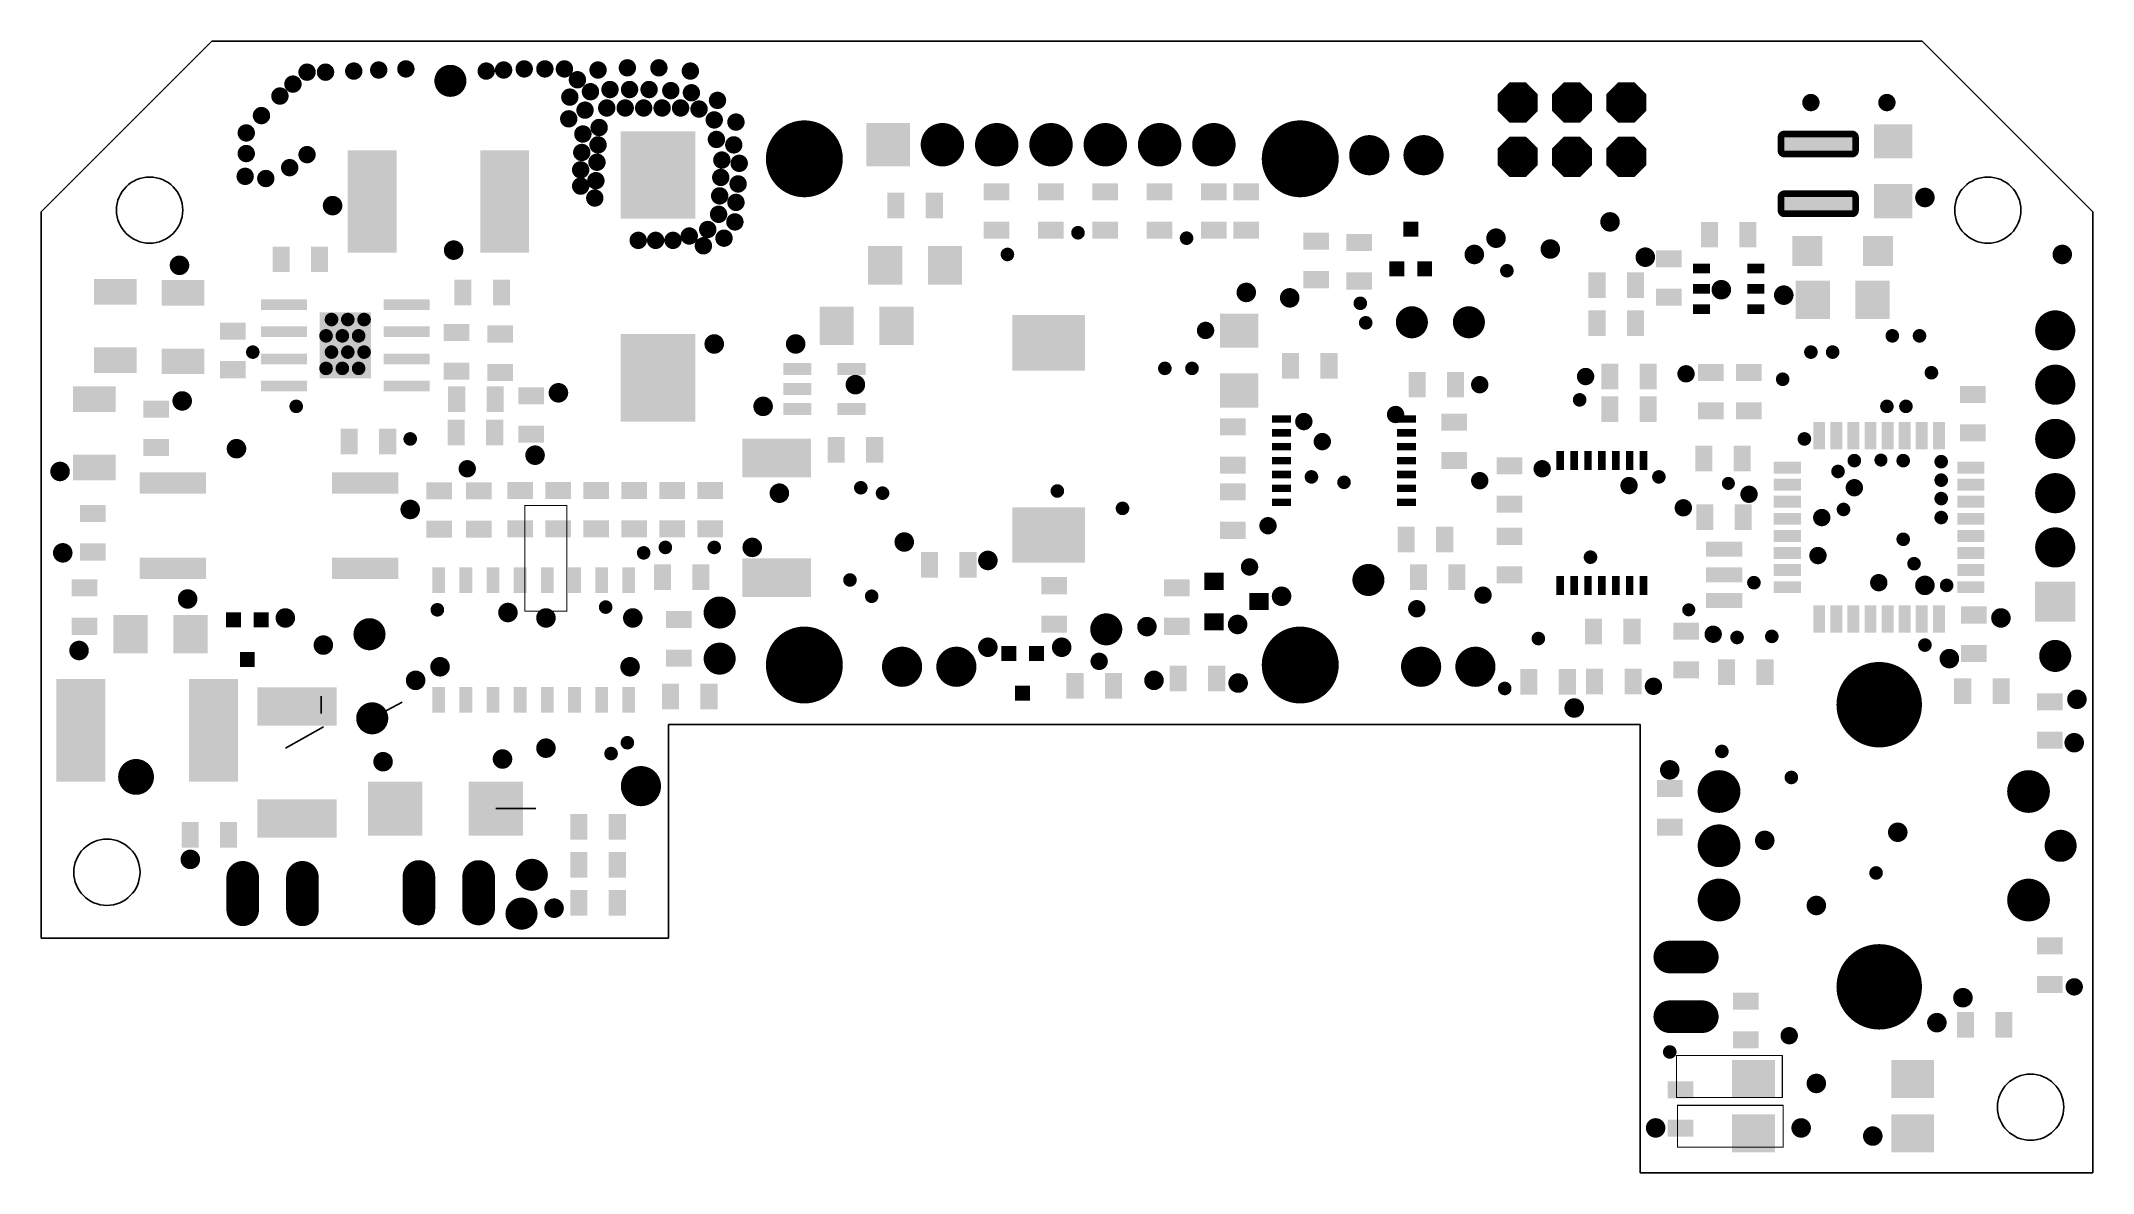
# Model space of a CAD drawing. Extents: x 0 to 96, y -11 to 42.
import ezdxf

# ---------------------------------------------------------------- set-up
doc = ezdxf.new("R2010")
doc.units = 0
for name, color, linetype in [('17', 82, 'CONTINUOUS'), ('18', 82, 'CONTINUOUS'), ('19', 53, 'CONTINUOUS'), ('20', 7, 'CONTINUOUS'), ('31', 253, 'CONTINUOUS'), ('40', 175, 'CONTINUOUS')]:
    doc.layers.add(name, color=color, linetype=linetype)

# ---------------------------------------------------------------- blocks, each defined once
blk = doc.blocks.new('RECT')
blk.add_solid([(-0.5, -0.5), (0.5, -0.5), (-0.5, 0.5), (0.5, 0.5)])
blk = doc.blocks.new('LONGP100')
at = {"const_width": 1}
blk.add_lwpolyline([(-0.5, 0), (0.5, 0)], dxfattribs=at)
at = {"const_width": 0.5}
for points in [[(-0.5, 0.25, 1), (-0.5, -0.25)], [(0.5, -0.25, 1), (0.5, 0.25)]]:
    blk.add_lwpolyline(points, format="xyb", dxfattribs=at)
blk = doc.blocks.new('OCTAGONP')
at = {"const_width": 0.5}
blk.add_lwpolyline([(-0.25, -0.1036), (-0.25, 0.1036), (-0.1036, 0.25), (0.1036, 0.25), (0.25, 0.1036), (0.25, -0.1036), (0.1036, -0.25), (-0.1036, -0.25), (-0.25, -0.1036), (-0.25, 0.1036)], dxfattribs=at)
blk = doc.blocks.new('SQUAREP')
blk.add_solid([(-0.5, -0.5), (0.5, -0.5), (-0.5, 0.5), (0.5, 0.5)])
blk = doc.blocks.new('ROUNDP')
at = {"const_width": 0.5}
blk.add_lwpolyline([(0, -0.25, 1), (0, 0.25, 1), (0, -0.25)], format="xyb", dxfattribs=at)
blk = doc.blocks.new('RECT608000X200000R50')
at = {"const_width": 0.3125}
blk.add_lwpolyline([(1.7438, -0.3125), (1.7438, 0.3125, 0.4142), (1.5875, 0.4688), (-1.5875, 0.4688, 0.4142), (-1.7438, 0.3125), (-1.7438, -0.3125, 0.4142), (-1.5875, -0.4688), (1.5875, -0.4688, 0.4142)], format="xyb", close=True, dxfattribs=at)
blk.add_solid([(-1.6129, -0.3379), (1.6129, -0.3379), (-1.6129, 0.3379), (1.6129, 0.3379)])
blk = doc.blocks.new('ROUNDV')
at = {"const_width": 0.5}
blk.add_lwpolyline([(0, -0.25, 1), (0, 0.25, 1), (0, -0.25)], format="xyb", dxfattribs=at)

msp = doc.modelspace()

# ---------------------------------------------------------------- linework, layer by layer
at = {"layer": '19'}
for p, q in [((13.1127, 10.5093), (13.1009, 11.3229)), ((15.494, 10.287), (16.891, 11.049)), ((11.43, 8.89), (13.208, 9.886)), ((21.2725, 6.0579), (23.1521, 6.0579))]:
    msp.add_line(p, q, dxfattribs=at)
at = {"layer": '20'}
for p, q in [((7.9972, 41.9972), (0, 34)), ((88.0028, 41.9972), (7.9972, 41.9972)), ((96, 34), (88.0028, 41.9972)), ((0, 34), (0, 0)), ((96, -11), (96, 34)), ((29.35, 0), (29.35, 10)), ((29.35, 10), (74.81, 10)), ((74.81, 10), (74.81, -11)), ((0, 0), (29.35, 0)), ((74.81, -11), (96, -11))]:
    msp.add_line(p, q, dxfattribs=at)
for centre in [(5.08, 34.08), (91.08, 34.08), (3.08, 3.08), (93.08, -7.92)]:
    msp.add_circle(centre, 1.55, dxfattribs=at)
at = {"layer": '40', "const_width": 0.0508}
for points in [[(22.639, 20.253), (22.639, 15.307)], [(24.605, 20.253), (22.639, 20.253)], [(24.605, 15.307), (24.605, 20.253)], [(22.639, 15.307), (24.605, 15.307)], [(81.467, -5.494), (76.521, -5.494)], [(76.521, -5.494), (76.521, -7.46)], [(81.467, -7.46), (81.467, -5.494)], [(76.521, -7.46), (81.467, -7.46)], [(81.5051, -7.8308), (76.5591, -7.8308)], [(76.5591, -7.8308), (76.5591, -9.7968)], [(81.5051, -9.7968), (81.5051, -7.8308)], [(76.5591, -9.7968), (81.5051, -9.7968)]]:
    msp.add_lwpolyline(points, dxfattribs=at)
at = {"layer": '40', "const_width": 0.0254}
for points in [[(22.6517, 20.253, 1), (22.6263, 20.253)], [(22.639, 20.2657, 1), (22.639, 20.2403)], [(24.6177, 20.253, 1), (24.5923, 20.253)], [(24.605, 20.2403, 1), (24.605, 20.2657)], [(22.639, 15.3197, 1), (22.639, 15.2943)], [(22.6263, 15.307, 1), (22.6517, 15.307)], [(24.5923, 15.307, 1), (24.6177, 15.307)], [(24.605, 15.2943, 1), (24.605, 15.3197)], [(76.521, -5.4813, 1), (76.521, -5.5067)], [(76.5337, -5.494, 1), (76.5083, -5.494)], [(81.4797, -5.494, 1), (81.4543, -5.494)], [(81.467, -5.5067, 1), (81.467, -5.4813)], [(76.521, -7.4473, 1), (76.521, -7.4727)], [(76.5083, -7.46, 1), (76.5337, -7.46)], [(81.4543, -7.46, 1), (81.4797, -7.46)], [(81.467, -7.4727, 1), (81.467, -7.4473)], [(76.5591, -7.8181, 1), (76.5591, -7.8435)], [(76.5718, -7.8308, 1), (76.5464, -7.8308)], [(81.5178, -7.8308, 1), (81.4924, -7.8308)], [(81.5051, -7.8435, 1), (81.5051, -7.8181)], [(76.5591, -9.7841, 1), (76.5591, -9.8095)], [(76.5464, -9.7968, 1), (76.5718, -9.7968)], [(81.4924, -9.7968, 1), (81.5178, -9.7968)], [(81.5051, -9.8095, 1), (81.5051, -9.7841)]]:
    msp.add_lwpolyline(points, format="xyb", dxfattribs=at)

# ---------------------------------------------------------------- block references
at = {"layer": '17'}
for name, p, xscale, yscale, rotation in [('ROUNDP', (19.1516, 40.132), 1.5, 1.5, 90), ('ROUNDP', (19.1516, 40.132), 1.5, 1.5, 90), ('SQUAREP', (39.632, 37.142), 2.032, 2.032, 90), ('SQUAREP', (39.632, 37.142), 2.032, 2.032, 90), ('ROUNDP', (42.172, 37.142), 2.032, 2.032, 90), ('ROUNDP', (42.172, 37.142), 2.032, 2.032, 90), ('ROUNDP', (44.712, 37.142), 2.032, 2.032, 90), ('ROUNDP', (44.712, 37.142), 2.032, 2.032, 90), ('ROUNDP', (47.252, 37.142), 2.032, 2.032, 90), ('ROUNDP', (47.252, 37.142), 2.032, 2.032, 90), ('ROUNDP', (49.792, 37.142), 2.032, 2.032, 90), ('ROUNDP', (49.792, 37.142), 2.032, 2.032, 90), ('ROUNDP', (52.332, 37.142), 2.032, 2.032, 90), ('ROUNDP', (52.332, 37.142), 2.032, 2.032, 90), ('ROUNDP', (54.872, 37.142), 2.032, 2.032, 90), ('ROUNDP', (54.872, 37.142), 2.032, 2.032, 90), ('ROUNDP', (64.135, 28.829), 1.5, 1.5, 90), ('ROUNDP', (64.135, 28.829), 1.5, 1.5, 90), ('ROUNDP', (66.802, 28.829), 1.5, 1.5, 90), ('ROUNDP', (66.802, 28.829), 1.5, 1.5, 90), ('ROUNDP', (94.234, 28.448), 1.8796, 1.8796, 90), ('ROUNDP', (94.234, 28.448), 1.8796, 1.8796, 90), ('ROUNDP', (94.234, 25.908), 1.8796, 1.8796, 90), ('ROUNDP', (94.234, 25.908), 1.8796, 1.8796, 90), ('ROUNDP', (94.234, 23.368), 1.8796, 1.8796, 90), ('ROUNDP', (94.234, 23.368), 1.8796, 1.8796, 90), ('ROUNDP', (94.234, 20.828), 1.8796, 1.8796, 90), ('ROUNDP', (94.234, 20.828), 1.8796, 1.8796, 90), ('ROUNDP', (94.234, 18.288), 1.8796, 1.8796, 90), ('ROUNDP', (94.234, 18.288), 1.8796, 1.8796, 90), ('ROUNDP', (62.103, 16.764), 1.5, 1.5, 90), ('ROUNDP', (62.103, 16.764), 1.5, 1.5, 90), ('SQUAREP', (94.234, 15.748), 1.8796, 1.8796, 90), ('SQUAREP', (94.234, 15.748), 1.8796, 1.8796, 90), ('ROUNDP', (31.75, 15.24), 1.5, 1.5, 90), ('ROUNDP', (31.75, 15.24), 1.5, 1.5, 90), ('ROUNDP', (15.367, 14.224), 1.5, 1.5, 90), ('ROUNDP', (15.367, 14.224), 1.5, 1.5, 90), ('ROUNDP', (49.8348, 14.4526), 1.5, 1.5, 90), ('ROUNDP', (49.8348, 14.4526), 1.5, 1.5, 90), ('ROUNDP', (31.75, 13.081), 1.5, 1.5, 90), ('ROUNDP', (31.75, 13.081), 1.5, 1.5, 90), ('ROUNDP', (94.234, 13.208), 1.5, 1.5, 90), ('ROUNDP', (94.234, 13.208), 1.5, 1.5, 90), ('ROUNDP', (86, 10.924), 4, 4, 180), ('ROUNDP', (86, 10.924), 4, 4, 180), ('ROUNDP', (15.494, 10.287), 1.5, 1.5, 90), ('ROUNDP', (15.494, 10.287), 1.5, 1.5, 90), ('ROUNDP', (28.067, 7.112), 1.8796, 1.8796, 90), ('ROUNDP', (28.067, 7.112), 1.8796, 1.8796, 90), ('ROUNDP', (78.507, 6.86), 2, 2, 180), ('ROUNDP', (78.507, 6.86), 2, 2, 180), ('ROUNDP', (92.985, 6.86), 2, 2, 180), ('ROUNDP', (92.985, 6.86), 2, 2, 180), ('ROUNDP', (78.507, 4.32), 2, 2, 180), ('ROUNDP', (78.507, 4.32), 2, 2, 180), ('ROUNDP', (94.488, 4.318), 1.5, 1.5, 90), ('ROUNDP', (94.488, 4.318), 1.5, 1.5, 90), ('LONGP100', (9.4361, 2.0828), 1.524, 1.524, 90), ('LONGP100', (9.4361, 2.0828), 1.524, 1.524, 90), ('LONGP100', (12.2301, 2.0828), 1.524, 1.524, 90), ('LONGP100', (12.2301, 2.0828), 1.524, 1.524, 90), ('LONGP100', (17.6784, 2.1209), 1.524, 1.524, 90), ('LONGP100', (17.6784, 2.1209), 1.524, 1.524, 90), ('LONGP100', (20.4724, 2.1209), 1.524, 1.524, 90), ('LONGP100', (20.4724, 2.1209), 1.524, 1.524, 90), ('ROUNDP', (22.9616, 2.9591), 1.5, 1.5, 90), ('ROUNDP', (22.9616, 2.9591), 1.5, 1.5, 90), ('ROUNDP', (78.507, 1.78), 2, 2, 180), ('ROUNDP', (78.507, 1.78), 2, 2, 180), ('ROUNDP', (92.985, 1.78), 2, 2, 180), ('ROUNDP', (92.985, 1.78), 2, 2, 180), ('ROUNDP', (22.479, 1.143), 1.5, 1.5, 90), ('ROUNDP', (22.479, 1.143), 1.5, 1.5, 90), ('LONGP100', (76.962, -0.889), 1.524, 1.524, 180), ('LONGP100', (76.962, -0.889), 1.524, 1.524, 180), ('ROUNDP', (86, -2.284), 4, 4, 180), ('ROUNDP', (86, -2.284), 4, 4, 180), ('LONGP100', (76.962, -3.683), 1.524, 1.524, 180), ('LONGP100', (76.962, -3.683), 1.524, 1.524, 180)]:
    msp.add_blockref(name, p, dxfattribs=dict(at, xscale=xscale, yscale=yscale, rotation=rotation))
for name, p, xscale, yscale in [('OCTAGONP', (69.088, 39.116), 1.8796, 1.8796), ('OCTAGONP', (69.088, 39.116), 1.8796, 1.8796), ('OCTAGONP', (71.628, 39.116), 1.8796, 1.8796), ('OCTAGONP', (71.628, 39.116), 1.8796, 1.8796), ('OCTAGONP', (74.168, 39.116), 1.8796, 1.8796), ('OCTAGONP', (74.168, 39.116), 1.8796, 1.8796), ('ROUNDP', (35.712, 36.482), 3.6, 3.6), ('ROUNDP', (35.712, 36.482), 3.6, 3.6), ('ROUNDP', (58.912, 36.482), 3.6, 3.6), ('ROUNDP', (58.912, 36.482), 3.6, 3.6), ('ROUNDP', (62.1411, 36.6522), 1.8796, 1.8796), ('ROUNDP', (62.1411, 36.6522), 1.8796, 1.8796), ('ROUNDP', (64.6811, 36.6522), 1.8796, 1.8796), ('ROUNDP', (64.6811, 36.6522), 1.8796, 1.8796), ('OCTAGONP', (69.088, 36.576), 1.8796, 1.8796), ('OCTAGONP', (69.088, 36.576), 1.8796, 1.8796), ('OCTAGONP', (71.628, 36.576), 1.8796, 1.8796), ('OCTAGONP', (71.628, 36.576), 1.8796, 1.8796), ('OCTAGONP', (74.168, 36.576), 1.8796, 1.8796), ('OCTAGONP', (74.168, 36.576), 1.8796, 1.8796), ('ROUNDP', (35.712, 12.782), 3.6, 3.6), ('ROUNDP', (35.712, 12.782), 3.6, 3.6), ('ROUNDP', (58.912, 12.782), 3.6, 3.6), ('ROUNDP', (58.912, 12.782), 3.6, 3.6), ('ROUNDP', (40.2844, 12.7), 1.8796, 1.8796), ('ROUNDP', (40.2844, 12.7), 1.8796, 1.8796), ('ROUNDP', (42.8244, 12.7), 1.8796, 1.8796), ('ROUNDP', (42.8244, 12.7), 1.8796, 1.8796), ('ROUNDP', (64.5668, 12.7), 1.8796, 1.8796), ('ROUNDP', (64.5668, 12.7), 1.8796, 1.8796), ('ROUNDP', (67.1068, 12.7), 1.8796, 1.8796), ('ROUNDP', (67.1068, 12.7), 1.8796, 1.8796)]:
    msp.add_blockref(name, p, dxfattribs=dict(at, xscale=xscale, yscale=yscale))
at = {"layer": '18'}
for p, xscale, yscale in [((11.7856, 39.9796), 0.8128, 0.8128), ((12.446, 40.5384), 0.8128, 0.8128), ((13.3096, 40.5384), 0.8128, 0.8128), ((14.6304, 40.5892), 0.8128, 0.8128), ((15.7988, 40.64), 0.8128, 0.8128), ((17.0688, 40.6908), 0.8128, 0.8128), ((20.828, 40.5892), 0.8128, 0.8128), ((21.6408, 40.64), 0.8128, 0.8128), ((22.606, 40.6908), 0.8128, 0.8128), ((23.5712, 40.6908), 0.8128, 0.8128), ((24.4856, 40.6908), 0.8128, 0.8128), ((25.0952, 40.1828), 0.8128, 0.8128), ((26.0604, 40.64), 0.8128, 0.8128), ((27.432, 40.7416), 0.8128, 0.8128), ((28.9052, 40.7416), 0.8128, 0.8128), ((30.3784, 40.5892), 0.8128, 0.8128), ((11.176, 39.4208), 0.8128, 0.8128), ((24.7396, 39.37), 0.8128, 0.8128), ((25.7048, 39.624), 0.8128, 0.8128), ((26.6192, 39.7256), 0.8128, 0.8128), ((27.5336, 39.7256), 0.8128, 0.8128), ((28.448, 39.7256), 0.8128, 0.8128), ((29.464, 39.6748), 0.8128, 0.8128), ((30.4292, 39.5732), 0.8128, 0.8128), ((31.6484, 39.2176), 0.8128, 0.8128), ((82.804, 39.116), 0.8128, 0.8128), ((86.36, 39.116), 0.8128, 0.8128), ((10.3124, 38.5064), 0.8128, 0.8128), ((24.6888, 38.354), 0.8128, 0.8128), ((25.4508, 38.7604), 0.8128, 0.8128), ((26.4668, 38.862), 0.8128, 0.8128), ((27.3304, 38.862), 0.8128, 0.8128), ((28.194, 38.862), 0.8128, 0.8128), ((29.0576, 38.862), 0.8128, 0.8128), ((29.9212, 38.862), 0.8128, 0.8128), ((30.7848, 38.8112), 0.8128, 0.8128), ((31.496, 38.3032), 0.8128, 0.8128), ((32.512, 38.2016), 0.8128, 0.8128), ((9.6012, 37.6936), 0.8128, 0.8128), ((25.3492, 37.6428), 0.8128, 0.8128), ((26.0604, 37.1348), 0.8128, 0.8128), ((26.1112, 37.9476), 0.8128, 0.8128), ((31.5976, 37.3888), 0.8128, 0.8128), ((32.4104, 37.1348), 0.8128, 0.8128), ((9.6012, 36.7284), 0.8128, 0.8128), ((12.446, 36.6776), 0.8128, 0.8128), ((25.2984, 36.7792), 0.8128, 0.8128), ((26.0096, 36.322), 0.8128, 0.8128), ((31.8516, 36.4236), 0.8128, 0.8128), ((32.6644, 36.2712), 0.8128, 0.8128), ((9.5504, 35.6616), 0.8128, 0.8128), ((10.5156, 35.56), 0.8128, 0.8128), ((11.6332, 36.068), 0.8128, 0.8128), ((25.2476, 35.9664), 0.8128, 0.8128), ((25.2476, 35.2044), 0.8128, 0.8128), ((25.9588, 35.4584), 0.8128, 0.8128), ((31.8008, 35.6108), 0.8128, 0.8128), ((32.6136, 35.306), 0.8128, 0.8128), ((13.6398, 34.29), 0.9144, 0.9144), ((25.908, 34.6456), 0.8128, 0.8128), ((31.75, 34.7472), 0.8128, 0.8128), ((32.512, 34.4424), 0.8128, 0.8128), ((88.138, 34.671), 0.9144, 0.9144), ((31.6992, 33.8836), 0.8128, 0.8128), ((32.4612, 33.528), 0.8128, 0.8128), ((73.406, 33.528), 0.9144, 0.9144), ((19.304, 32.2072), 0.9144, 0.9144), ((27.94, 32.6644), 0.8128, 0.8128), ((28.7528, 32.6644), 0.8128, 0.8128), ((29.5656, 32.6644), 0.8128, 0.8128), ((30.3276, 32.8676), 0.8128, 0.8128), ((30.988, 32.4104), 0.8128, 0.8128), ((31.1912, 33.1724), 0.8128, 0.8128), ((31.9532, 32.766), 0.8128, 0.8128), ((48.514, 33.02), 0.635, 0.635), ((53.594, 32.766), 0.635, 0.635), ((68.072, 32.766), 0.9144, 0.9144), ((70.612, 32.258), 0.9144, 0.9144), ((6.477, 31.496), 0.9144, 0.9144), ((45.212, 32.004), 0.635, 0.635), ((67.056, 32.004), 0.9144, 0.9144), ((75.057, 31.877), 0.9144, 0.9144), ((94.5642, 32.004), 0.9144, 0.9144), ((68.58, 31.242), 0.635, 0.635), ((78.613, 30.353), 0.9144, 0.9144), ((56.388, 30.226), 0.9144, 0.9144), ((58.42, 29.972), 0.9144, 0.9144), ((61.722, 29.718), 0.635, 0.635), ((81.534, 30.099), 0.9144, 0.9144), ((13.589, 28.956), 0.635, 0.635), ((14.351, 28.956), 0.635, 0.635), ((15.113, 28.956), 0.635, 0.635), ((54.483, 28.448), 0.8128, 0.8128), ((61.976, 28.8036), 0.635, 0.635), ((13.335, 28.194), 0.635, 0.635), ((14.097, 28.194), 0.635, 0.635), ((14.859, 28.194), 0.635, 0.635), ((31.496, 27.813), 0.9144, 0.9144), ((35.306, 27.813), 0.9144, 0.9144), ((86.614, 28.194), 0.635, 0.635), ((87.884, 28.194), 0.635, 0.635), ((9.906, 27.432), 0.635, 0.635), ((13.335, 26.67), 0.635, 0.635), ((13.589, 27.432), 0.635, 0.635), ((14.097, 26.67), 0.635, 0.635), ((14.351, 27.432), 0.635, 0.635), ((14.859, 26.67), 0.635, 0.635), ((15.113, 27.432), 0.635, 0.635), ((52.578, 26.67), 0.635, 0.635), ((53.848, 26.67), 0.635, 0.635), ((82.804, 27.432), 0.635, 0.635), ((83.82, 27.432), 0.635, 0.635), ((24.2062, 25.527), 0.9144, 0.9144), ((38.1, 25.908), 0.9144, 0.9144), ((67.31, 25.908), 0.8128, 0.8128), ((72.263, 26.289), 0.8128, 0.8128), ((76.962, 26.416), 0.8128, 0.8128), ((81.4832, 26.162), 0.635, 0.635), ((88.4428, 26.4668), 0.635, 0.635), ((6.604, 25.146), 0.9144, 0.9144), ((11.938, 24.892), 0.635, 0.635), ((33.782, 24.892), 0.9144, 0.9144), ((71.9836, 25.1968), 0.635, 0.635), ((86.36, 24.892), 0.635, 0.635), ((87.249, 24.892), 0.635, 0.635), ((59.0804, 24.1808), 0.8128, 0.8128), ((63.373, 24.511), 0.8128, 0.8128), ((9.144, 22.9108), 0.9144, 0.9144), ((17.272, 23.368), 0.635, 0.635), ((23.114, 22.606), 0.9144, 0.9144), ((59.944, 23.241), 0.8128, 0.8128), ((82.4992, 23.368), 0.635, 0.635), ((0.889, 21.844), 0.9144, 0.9144), ((19.939, 21.971), 0.8128, 0.8128), ((70.231, 21.971), 0.8128, 0.8128), ((84.074, 21.844), 0.635, 0.635), ((84.836, 22.352), 0.635, 0.635), ((86.0806, 22.3774), 0.6096, 0.6096), ((87.122, 22.352), 0.635, 0.635), ((88.9, 22.3012), 0.635, 0.635), ((34.544, 20.828), 0.9144, 0.9144), ((38.354, 21.082), 0.635, 0.635), ((39.37, 20.828), 0.635, 0.635), ((47.5488, 20.9296), 0.635, 0.635), ((59.436, 21.59), 0.635, 0.635), ((60.96, 21.336), 0.635, 0.635), ((67.31, 21.4122), 0.8128, 0.8128), ((74.295, 21.1836), 0.8128, 0.8128), ((75.692, 21.59), 0.635, 0.635), ((78.9432, 21.2852), 0.6096, 0.6096), ((79.9084, 20.7772), 0.8128, 0.8128), ((84.836, 21.082), 0.8128, 0.8128), ((88.9, 21.4376), 0.635, 0.635), ((17.272, 20.066), 0.9144, 0.9144), ((50.5968, 20.1168), 0.635, 0.635), ((76.835, 20.1422), 0.8128, 0.8128), ((84.328, 20.066), 0.635, 0.635), ((88.9, 20.574), 0.635, 0.635), ((57.404, 19.304), 0.8128, 0.8128), ((83.312, 19.685), 0.8128, 0.8128), ((88.9, 19.685), 0.635, 0.635), ((1.016, 18.034), 0.9144, 0.9144), ((28.194, 18.034), 0.635, 0.635), ((29.21, 18.288), 0.635, 0.635), ((31.496, 18.288), 0.635, 0.635), ((33.274, 18.288), 0.9144, 0.9144), ((40.386, 18.542), 0.9144, 0.9144), ((83.1342, 17.907), 0.8128, 0.8128), ((87.122, 18.669), 0.635, 0.635), ((44.2976, 17.6784), 0.9144, 0.9144), ((56.5404, 17.3736), 0.8128, 0.8128), ((72.4916, 17.8308), 0.635, 0.635), ((87.63, 17.526), 0.635, 0.635), ((6.858, 15.875), 0.9144, 0.9144), ((37.846, 16.764), 0.635, 0.635), ((58.039, 16.002), 0.9144, 0.9144), ((67.4624, 16.0528), 0.8128, 0.8128), ((80.137, 16.637), 0.635, 0.635), ((85.979, 16.637), 0.8128, 0.8128), ((88.138, 16.51), 0.9144, 0.9144), ((89.154, 16.51), 0.635, 0.635), ((11.43, 14.986), 0.9144, 0.9144), ((18.542, 15.367), 0.635, 0.635), ((21.844, 15.24), 0.9144, 0.9144), ((23.622, 14.986), 0.9144, 0.9144), ((26.416, 15.494), 0.635, 0.635), ((27.686, 14.986), 0.9144, 0.9144), ((38.862, 16.002), 0.635, 0.635), ((64.3636, 15.4178), 0.8128, 0.8128), ((77.089, 15.367), 0.6096, 0.6096), ((91.694, 14.986), 0.9144, 0.9144), ((51.7398, 14.5796), 0.9144, 0.9144), ((55.9816, 14.6812), 0.9144, 0.9144), ((78.232, 14.224), 0.8128, 0.8128), ((80.9752, 14.1224), 0.635, 0.635), ((1.778, 13.462), 0.9144, 0.9144), ((13.208, 13.716), 0.9144, 0.9144), ((44.2976, 13.6144), 0.9144, 0.9144), ((47.752, 13.6144), 0.9144, 0.9144), ((70.0532, 14.0208), 0.635, 0.635), ((79.3496, 14.0716), 0.635, 0.635), ((88.138, 13.716), 0.635, 0.635), ((89.281, 13.081), 0.9144, 0.9144), ((17.526, 12.065), 0.9144, 0.9144), ((18.669, 12.7), 0.9144, 0.9144), ((27.559, 12.7), 0.9144, 0.9144), ((49.5046, 12.954), 0.8128, 0.8128), ((52.07, 12.065), 0.9144, 0.9144), ((56.007, 11.938), 0.9144, 0.9144), ((68.4784, 11.684), 0.635, 0.635), ((75.438, 11.7856), 0.8128, 0.8128), ((95.25, 11.176), 0.9144, 0.9144), ((71.7296, 10.7696), 0.9144, 0.9144), ((95.123, 9.144), 0.9144, 0.9144), ((16.002, 8.255), 0.9144, 0.9144), ((21.59, 8.382), 0.9144, 0.9144), ((23.622, 8.89), 0.9144, 0.9144), ((26.67, 8.636), 0.635, 0.635), ((27.432, 9.144), 0.635, 0.635), ((78.6384, 8.7376), 0.635, 0.635), ((4.445, 7.5438), 1.6764, 1.6764), ((76.2, 7.874), 0.9144, 0.9144), ((81.8896, 7.5184), 0.635, 0.635), ((80.645, 4.572), 0.9144, 0.9144), ((86.868, 4.953), 0.9144, 0.9144), ((6.985, 3.683), 0.9144, 0.9144), ((85.852, 3.048), 0.635, 0.635), ((83.058, 1.524), 0.9144, 0.9144), ((24.003, 1.397), 0.9144, 0.9144), ((95.123, -2.286), 0.8128, 0.8128), ((89.916, -2.794), 0.9144, 0.9144), ((88.6968, -3.9624), 0.9144, 0.9144), ((81.788, -4.572), 0.8128, 0.8128), ((76.2, -5.334), 0.635, 0.635), ((83.058, -6.8072), 0.9144, 0.9144), ((75.5396, -8.89), 0.9144, 0.9144), ((82.3468, -8.89), 0.9144, 0.9144), ((85.6996, -9.271), 0.9144, 0.9144)]:
    msp.add_blockref('ROUNDV', p, dxfattribs=dict(at, xscale=xscale, yscale=yscale))
at = {"layer": '31'}
for p, xscale, yscale, rotation in [((28.8671, 35.7253), 3.5, 4.1, 180), ((86.6521, 37.3029), 1.6, 1.8, 270), ((15.4928, 34.4805), 2.286, 4.8, 180), ((21.6928, 34.4805), 2.286, 4.8, 180), ((44.704, 34.936), 0.8, 1.2, 90), ((47.244, 34.936), 0.8, 1.2, 90), ((49.784, 34.936), 0.8, 1.2, 90), ((52.324, 34.936), 0.8, 1.2, 90), ((54.864, 34.936), 0.8, 1.2, 90), ((56.388, 34.936), 0.8, 1.2, 90), ((86.6521, 34.5029), 1.6, 1.8, 270), ((44.704, 33.136), 0.8, 1.2, 90), ((47.244, 33.136), 0.8, 1.2, 90), ((49.784, 33.136), 0.8, 1.2, 90), ((52.324, 33.136), 0.8, 1.2, 90), ((54.864, 33.136), 0.8, 1.2, 90), ((56.388, 33.136), 0.8, 1.2, 90), ((59.6519, 32.6246), 0.8, 1.2, 90), ((61.6712, 32.5611), 0.8, 1.2, 90), ((39.494, 31.496), 1.6, 1.8, 180), ((42.294, 31.496), 1.6, 1.8, 180), ((76.1619, 31.7991), 0.8, 1.2, 90), ((3.4798, 30.2512), 1.2, 2, 270), ((6.6421, 30.2004), 1.2, 2, 270), ((59.6519, 30.8246), 0.8, 1.2, 90), ((61.6712, 30.7611), 0.8, 1.2, 90), ((77.6809, 31.3411), 0.45, 0.8, 270), ((80.2309, 31.3411), 0.45, 0.8, 270), ((11.3617, 29.6545), 0.5, 2.15, 270), ((17.1117, 29.6545), 0.5, 2.15, 270), ((76.1619, 29.9991), 0.8, 1.2, 90), ((77.6809, 30.3911), 0.45, 0.8, 270), ((80.2309, 30.3911), 0.45, 0.8, 270), ((8.9667, 28.4099), 0.8, 1.2, 90), ((14.2367, 27.7495), 3.1, 2.4, 90), ((47.1424, 27.868), 2.6, 3.4, 270), ((56.0578, 28.4383), 1.6, 1.8, 90), ((72.7981, 28.7909), 0.8, 1.2, 180), ((74.5981, 28.7909), 0.8, 1.2, 180), ((77.6809, 29.4411), 0.45, 0.8, 270), ((80.2309, 29.4411), 0.45, 0.8, 270), ((11.3617, 28.3845), 0.5, 2.15, 270), ((17.1117, 28.3845), 0.5, 2.15, 270), ((19.4437, 28.3447), 0.8, 1.2, 270), ((21.4757, 28.2812), 0.8, 1.2, 270), ((28.8671, 26.2253), 3.5, 4.1, 180), ((3.4798, 27.0512), 1.2, 2, 270), ((6.6421, 27.0004), 1.2, 2, 270), ((8.9667, 26.6099), 0.8, 1.2, 90), ((11.3617, 27.1145), 0.5, 2.15, 270), ((17.1117, 27.1145), 0.5, 2.15, 270), ((19.4437, 26.5447), 0.8, 1.2, 270), ((21.4757, 26.4812), 0.8, 1.2, 270), ((58.4598, 26.7843), 0.8, 1.2, 180), ((60.2598, 26.7843), 0.8, 1.2, 180), ((11.3617, 25.8445), 0.5, 2.15, 270), ((17.1117, 25.8445), 0.5, 2.15, 270), ((56.0578, 25.6383), 1.6, 1.8, 90), ((64.378, 25.908), 0.8, 1.2, 180), ((66.178, 25.908), 0.8, 1.2, 180), ((78.1177, 26.4778), 0.8, 1.2, 90), ((79.8957, 26.4778), 0.8, 1.2, 90), ((2.4892, 25.2347), 1.2, 2, 270), ((5.3848, 24.7633), 0.8, 1.2, 270), ((22.9362, 25.3856), 0.8, 1.2, 270), ((78.1177, 24.6778), 0.8, 1.2, 90), ((79.8957, 24.6778), 0.8, 1.2, 90), ((90.3859, 25.4491), 0.8, 1.2, 270), ((55.7657, 23.9378), 0.8, 1.2, 270), ((58.035, 24.302), 0.35, 0.9, 270), ((63.885, 24.302), 0.35, 0.9, 90), ((66.1162, 24.1537), 0.8, 1.2, 270), ((90.3859, 23.6491), 0.8, 1.2, 270), ((5.3848, 22.9633), 0.8, 1.2, 270), ((14.4162, 23.2537), 0.8, 1.2, 180), ((16.2162, 23.2537), 0.8, 1.2, 180), ((22.9362, 23.5856), 0.8, 1.2, 270), ((34.417, 22.4723), 1.8, 3.2, 270), ((37.2, 22.86), 0.8, 1.2, 180), ((39, 22.86), 0.8, 1.2, 180), ((58.035, 23.652), 0.35, 0.9, 270), ((58.035, 23.002), 0.35, 0.9, 270), ((63.885, 23.652), 0.35, 0.9, 90), ((63.885, 23.002), 0.35, 0.9, 90), ((77.7892, 22.4536), 0.8, 1.2, 180), ((79.5892, 22.4536), 0.8, 1.2, 180), ((2.4892, 22.0347), 1.2, 2, 270), ((55.7657, 22.1378), 0.8, 1.2, 270), ((58.035, 22.352), 0.35, 0.9, 270), ((63.885, 22.352), 0.35, 0.9, 90), ((66.1162, 22.3537), 0.8, 1.2, 270), ((68.707, 22.109), 0.8, 1.2, 270), ((71.075, 22.356), 0.35, 0.9, 180), ((71.725, 22.356), 0.35, 0.9, 180), ((72.375, 22.356), 0.35, 0.9, 180), ((73.025, 22.356), 0.35, 0.9, 180), ((73.675, 22.356), 0.35, 0.9, 180), ((74.325, 22.356), 0.35, 0.9, 180), ((74.975, 22.356), 0.35, 0.9, 180), ((18.6309, 20.9406), 0.8, 1.2, 90), ((20.4851, 20.9406), 0.8, 1.2, 90), ((22.4155, 20.9533), 0.8, 1.2, 90), ((24.1935, 20.9533), 0.8, 1.2, 90), ((25.9715, 20.9533), 0.8, 1.2, 90), ((27.7495, 20.9533), 0.8, 1.2, 90), ((29.5275, 20.9533), 0.8, 1.2, 90), ((31.3055, 20.9533), 0.8, 1.2, 90), ((55.7657, 20.8898), 0.8, 1.2, 90), ((58.035, 21.702), 0.35, 0.9, 270), ((58.035, 21.052), 0.35, 0.9, 270), ((63.885, 21.702), 0.35, 0.9, 90), ((63.885, 21.052), 0.35, 0.9, 90), ((2.4257, 19.8738), 0.8, 1.2, 270), ((47.1424, 18.868), 2.6, 3.4, 270), ((58.035, 20.402), 0.35, 0.9, 270), ((63.885, 20.402), 0.35, 0.9, 90), ((68.707, 20.309), 0.8, 1.2, 270), ((18.6309, 19.1406), 0.8, 1.2, 90), ((20.4851, 19.1406), 0.8, 1.2, 90), ((22.4155, 19.1533), 0.8, 1.2, 90), ((24.1935, 19.1533), 0.8, 1.2, 90), ((25.9715, 19.1533), 0.8, 1.2, 90), ((27.7495, 19.1533), 0.8, 1.2, 90), ((29.5275, 19.1533), 0.8, 1.2, 90), ((31.3055, 19.1533), 0.8, 1.2, 90), ((55.7657, 19.0898), 0.8, 1.2, 90), ((68.707, 18.807), 0.8, 1.2, 90), ((2.4257, 18.0738), 0.8, 1.2, 270), ((78.7527, 18.2053), 0.7, 1.7, 90), ((18.6055, 16.7573), 0.6, 1.2, 180), ((19.8755, 16.7573), 0.6, 1.2, 180), ((21.1455, 16.7573), 0.6, 1.2, 180), ((22.4155, 16.7573), 0.6, 1.2, 180), ((23.6855, 16.7573), 0.6, 1.2, 180), ((24.9555, 16.7573), 0.6, 1.2, 180), ((26.2255, 16.7573), 0.6, 1.2, 180), ((27.4955, 16.7573), 0.6, 1.2, 180), ((34.417, 16.8723), 1.8, 3.2, 270), ((41.5688, 17.4752), 0.8, 1.2, 180), ((43.3688, 17.4752), 0.8, 1.2, 180), ((68.707, 17.007), 0.8, 1.2, 90), ((78.7527, 17.0053), 0.7, 1.7, 90), ((2.032, 16.394), 0.8, 1.2, 90), ((47.3964, 16.4956), 0.8, 1.2, 90), ((53.1379, 16.3931), 0.8, 1.2, 90), ((54.8809, 16.7019), 0.8, 0.9, 270), ((56.9809, 15.7519), 0.8, 0.9, 270), ((78.7527, 15.8053), 0.7, 1.7, 90), ((90.424, 15.124), 0.8, 1.2, 90), ((2.032, 14.594), 0.8, 1.2, 90), ((9.002, 14.895), 0.7, 0.7, 180), ((10.302, 14.895), 0.7, 0.7, 180), ((29.845, 14.9081), 0.8, 1.2, 90), ((47.3964, 14.6956), 0.8, 1.2, 90), ((53.1379, 14.5931), 0.8, 1.2, 90), ((54.8809, 14.8019), 0.8, 0.9, 270), ((72.633, 14.351), 0.8, 1.2, 180), ((74.433, 14.351), 0.8, 1.2, 180), ((76.962, 14.362), 0.8, 1.2, 90), ((29.845, 13.1081), 0.8, 1.2, 90), ((45.2732, 13.3202), 0.7, 0.7, 180), ((46.5732, 13.3202), 0.7, 0.7, 180), ((90.424, 13.324), 0.8, 1.2, 90), ((9.652, 13.045), 0.7, 0.7, 180), ((53.2029, 12.1479), 0.8, 1.2, 180), ((55.0029, 12.1479), 0.8, 1.2, 180), ((69.6104, 11.9888), 0.8, 1.2, 180), ((71.4104, 11.9888), 0.8, 1.2, 180), ((72.6838, 12.0142), 0.8, 1.2, 180), ((74.4838, 12.0142), 0.8, 1.2, 180), ((76.962, 12.562), 0.8, 1.2, 90), ((78.856, 12.446), 0.8, 1.2, 180), ((80.656, 12.446), 0.8, 1.2, 180), ((11.9761, 10.8423), 1.8, 3.7, 270), ((18.6055, 11.1573), 0.6, 1.2, 180), ((19.8755, 11.1573), 0.6, 1.2, 180), ((21.1455, 11.1573), 0.6, 1.2, 180), ((22.4155, 11.1573), 0.6, 1.2, 180), ((23.6855, 11.1573), 0.6, 1.2, 180), ((24.9555, 11.1573), 0.6, 1.2, 180), ((26.2255, 11.1573), 0.6, 1.2, 180), ((27.4955, 11.1573), 0.6, 1.2, 180), ((45.9232, 11.4702), 0.7, 0.7, 180), ((48.376, 11.811), 0.8, 1.2, 180), ((50.176, 11.811), 0.8, 1.2, 180), ((93.98, 11.06), 0.8, 1.2, 90), ((93.98, 9.26), 0.8, 1.2, 90), ((21.2725, 6.0579), 2.54, 2.54, 180), ((76.2, 6.996), 0.8, 1.2, 90), ((11.9761, 5.5923), 1.8, 3.7, 270), ((76.2, 5.196), 0.8, 1.2, 90), ((25.1604, 1.651), 0.8, 1.2, 180), ((26.9604, 1.651), 0.8, 1.2, 180), ((93.98, -0.37), 0.8, 1.2, 90), ((93.98, -2.17), 0.8, 1.2, 90), ((79.756, -2.9608), 0.8, 1.2, 270), ((90.032, -4.064), 0.8, 1.2, 180), ((91.832, -4.064), 0.8, 1.2, 180), ((79.756, -4.7608), 0.8, 1.2, 270), ((80.119, -6.604), 1.78, 2, 270), ((87.569, -6.604), 1.78, 2, 90), ((76.708, -7.101), 0.8, 1.2, 270), ((76.708, -8.901), 0.8, 1.2, 270), ((80.119, -9.144), 1.78, 2, 270), ((87.569, -9.144), 1.78, 2, 90)]:
    msp.add_blockref('RECT', p, dxfattribs=dict(at, xscale=xscale, yscale=yscale, rotation=rotation))
at = {"layer": '31', "rotation": 180}
for p in [(83.1469, 37.1759), (83.1469, 34.3759)]:
    msp.add_blockref('RECT608000X200000R50', p, dxfattribs=at)
at = {"layer": '31'}
for p, xscale, yscale in [((39.994, 34.29), 0.8, 1.2), ((41.794, 34.29), 0.8, 1.2), ((64.0842, 33.183), 0.7, 0.7), ((78.0559, 32.9311), 0.8, 1.2), ((79.8559, 32.9311), 0.8, 1.2), ((82.6389, 32.1691), 1.397, 1.397), ((85.9409, 32.1691), 1.397, 1.397), ((11.2311, 31.7759), 0.8, 1.2), ((13.0311, 31.7759), 0.8, 1.2), ((63.4342, 31.333), 0.7, 0.7), ((64.7342, 31.333), 0.7, 0.7), ((19.7375, 30.226), 0.8, 1.2), ((21.5375, 30.226), 0.8, 1.2), ((72.7981, 30.5689), 0.8, 1.2), ((74.5981, 30.5689), 0.8, 1.2), ((82.8899, 29.8831), 1.6, 1.8), ((85.6899, 29.8831), 1.6, 1.8), ((37.2207, 28.6639), 1.6, 1.8), ((40.0207, 28.6639), 1.6, 1.8), ((35.3822, 26.6446), 1.3208, 0.5588), ((37.9222, 26.6446), 1.3208, 0.5588), ((73.395, 26.289), 0.8, 1.2), ((75.195, 26.289), 0.8, 1.2), ((35.3822, 25.7048), 1.3208, 0.5588), ((19.4454, 25.2222), 0.8, 1.2), ((21.2454, 25.2222), 0.8, 1.2), ((35.3822, 24.765), 1.3208, 0.5588), ((37.9222, 24.765), 1.3208, 0.5588), ((73.395, 24.765), 0.8, 1.2), ((75.195, 24.765), 0.8, 1.2), ((19.4213, 23.6748), 0.8, 1.2), ((21.2213, 23.6748), 0.8, 1.2), ((83.1917, 23.5204), 0.5588, 1.27), ((83.9917, 23.5204), 0.5588, 1.27), ((84.7917, 23.5204), 0.5588, 1.27), ((85.5917, 23.5204), 0.5588, 1.27), ((86.3917, 23.5204), 0.5588, 1.27), ((87.1917, 23.5204), 0.5588, 1.27), ((87.9917, 23.5204), 0.5588, 1.27), ((88.7917, 23.5204), 0.5588, 1.27), ((81.6991, 22.0278), 1.27, 0.5588), ((90.2843, 22.0278), 1.27, 0.5588), ((81.6991, 21.2278), 1.27, 0.5588), ((90.2843, 21.2278), 1.27, 0.5588), ((77.84, 19.7104), 0.8, 1.2), ((79.64, 19.7104), 0.8, 1.2), ((81.6991, 20.4278), 1.27, 0.5588), ((90.2843, 20.4278), 1.27, 0.5588), ((63.87, 18.6563), 0.8, 1.2), ((65.67, 18.6563), 0.8, 1.2), ((81.6991, 19.6278), 1.27, 0.5588), ((90.2843, 19.6278), 1.27, 0.5588), ((81.6991, 18.8278), 1.27, 0.5588), ((81.6991, 18.0278), 1.27, 0.5588), ((90.2843, 18.8278), 1.27, 0.5588), ((90.2843, 18.0278), 1.27, 0.5588), ((29.072, 16.891), 0.8, 1.2), ((30.872, 16.891), 0.8, 1.2), ((64.4415, 16.891), 0.8, 1.2), ((66.2415, 16.891), 0.8, 1.2), ((81.6991, 17.2278), 1.27, 0.5588), ((90.2843, 17.2278), 1.27, 0.5588), ((71.075, 16.506), 0.35, 0.9), ((71.725, 16.506), 0.35, 0.9), ((72.375, 16.506), 0.35, 0.9), ((73.025, 16.506), 0.35, 0.9), ((73.675, 16.506), 0.35, 0.9), ((74.325, 16.506), 0.35, 0.9), ((74.975, 16.506), 0.35, 0.9), ((81.6991, 16.4278), 1.27, 0.5588), ((90.2843, 16.4278), 1.27, 0.5588), ((83.1917, 14.9352), 0.5588, 1.27), ((83.9917, 14.9352), 0.5588, 1.27), ((84.7917, 14.9352), 0.5588, 1.27), ((85.5917, 14.9352), 0.5588, 1.27), ((86.3917, 14.9352), 0.5588, 1.27), ((87.1917, 14.9352), 0.5588, 1.27), ((87.9917, 14.9352), 0.5588, 1.27), ((88.7917, 14.9352), 0.5588, 1.27), ((4.188, 14.224), 1.6, 1.8), ((6.988, 14.224), 1.6, 1.8), ((1.8657, 9.7282), 2.286, 4.8), ((8.0657, 9.7282), 2.286, 4.8), ((29.453, 11.303), 0.8, 1.2), ((31.253, 11.303), 0.8, 1.2), ((89.905, 11.557), 0.8, 1.2), ((91.705, 11.557), 0.8, 1.2), ((16.5735, 6.0579), 2.54, 2.54), ((25.1604, 5.207), 0.8, 1.2), ((26.9604, 5.207), 0.8, 1.2), ((6.974, 4.826), 0.8, 1.2), ((8.774, 4.826), 0.8, 1.2), ((25.1604, 3.429), 0.8, 1.2), ((26.9604, 3.429), 0.8, 1.2)]:
    msp.add_blockref('RECT', p, dxfattribs=dict(at, xscale=xscale, yscale=yscale))
at = {"layer": '31', "yscale": 3.1, "rotation": 270}
for p in [(6.168, 21.304), (15.168, 21.304), (6.168, 17.304), (15.168, 17.304)]:
    msp.add_blockref('RECT', p, dxfattribs=at)

doc.saveas('drawing.dxf')
